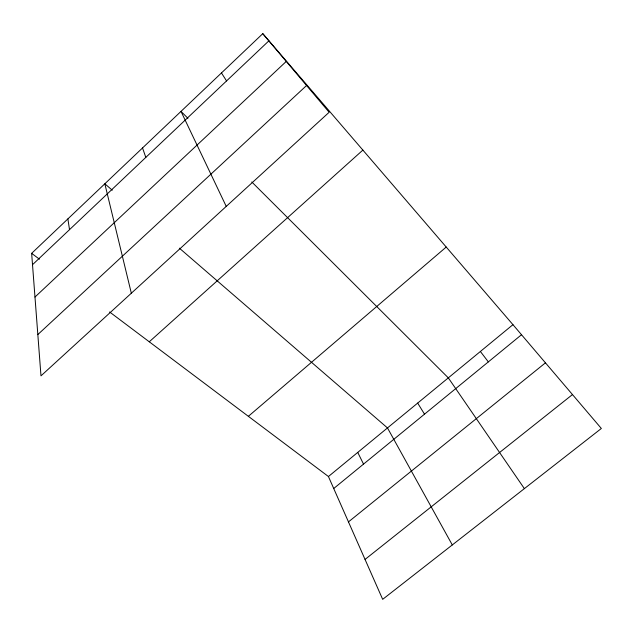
<?xml version="1.0" encoding="UTF-8"?>
<svg xmlns="http://www.w3.org/2000/svg" width="633" height="633" viewBox="0 0 633 633"><rect width="100%" height="100%" fill="white"/><g stroke="black" fill="none" stroke-linecap="round" stroke-linejoin="round"><path stroke-width="0.95" d="M262.79 33.66L329.152 112.263L40.979 375.86L31.65 253.342L262.79 33.66L512.952 324.674L601.35 428.478L382.672 599.34L328.432 476.53L109.612 311.974M32.512 264.705L268.867 40.86M34.981 297.043L286.243 61.441M37.838 334.556L306.57 85.51M149.277 341.796L362.875 150.092M248.365 416.316L446.225 247.052M328.432 476.53L512.952 324.674M333.726 488.51L521.513 334.73M348.466 521.893L545.448 362.836M365.043 559.43L572.477 394.573M31.65 253.342L39.428 259.19M112.27 190.209L104.833 183.784L131.332 293.214M179.361 248.152L387.483 427.932L452.294 544.934M187.938 118.308L180.998 111.392L226.242 206.405M251.799 181.972L448.322 377.869L524.377 488.621M480.384 351.481L488.344 361.886M221.463 72.937L226.559 80.929M417.677 403.086L424.514 414.164M357.74 452.413L363.532 464.1M142.536 147.956L145.819 157.395M67.881 218.907L69.519 229.66"/></g></svg>
